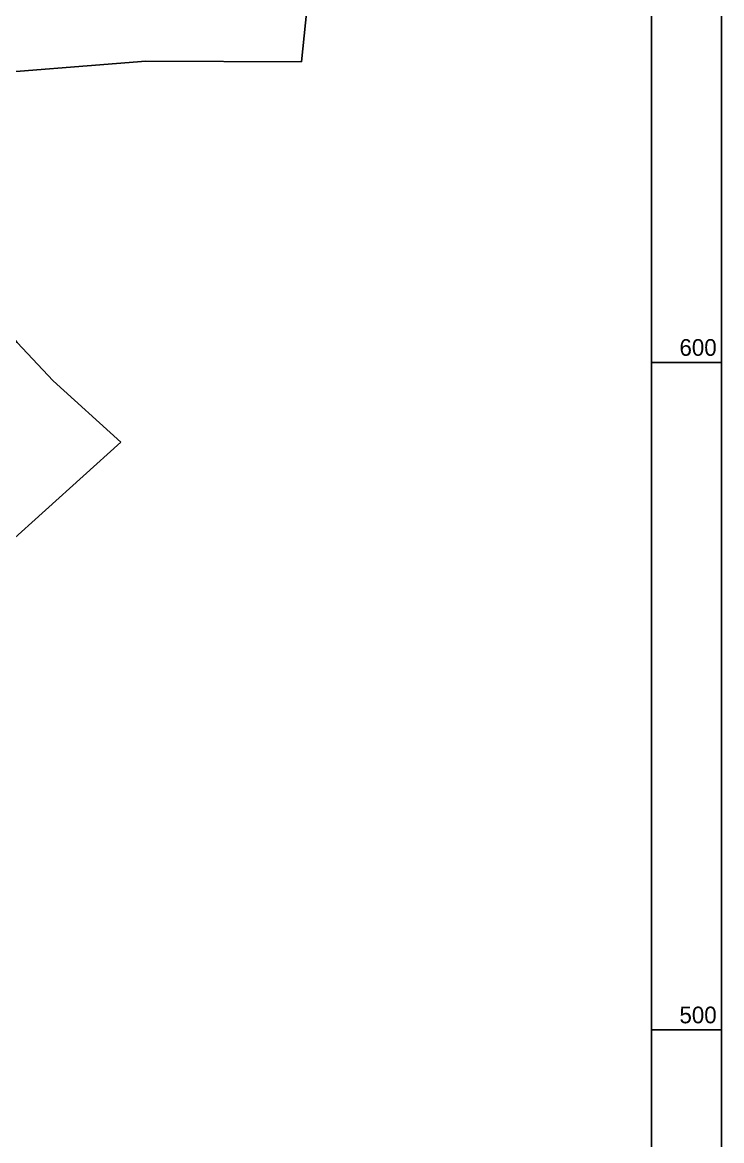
# Model space of a CAD drawing. Extents: x 550890 to 551618, y 1839259 to 1840146.
# Drawn here: x 551505.7 to 551610.5, y 1839483.4 to 1839651 of the extents above; entities that cross this region are included whole.
import ezdxf

# ---------------------------------------------------------------- set-up
doc = ezdxf.new("R2010")
doc.units = 0
for name, color, linetype in [('Level 10', 7, 'Continuous'), ('Level 23', 7, 'Continuous'), ('Level 63', 7, 'Continuous')]:
    doc.layers.add(name, color=color, linetype=linetype)

msp = doc.modelspace()

# ---------------------------------------------------------------- linework, layer by layer
at = {"layer": 'Level 10'}
for points in [[(551488.42, 1839641.1), (551496.54, 1839642.92), (551524.23, 1839645.13), (551547.53, 1839645.03)], [(551477.15, 1839527.27), (551489.25, 1839542.01), (551495.74, 1839551.89), (551498.68, 1839556.6), (551500.01, 1839559.2), (551500.85, 1839561.85), (551501.21, 1839566.68), (551501.11, 1839568.25), (551503.56, 1839572.78), (551520.48, 1839588.08)]]:
    msp.add_lwpolyline(points, dxfattribs=at)
at = {"layer": 'Level 23'}
for points in [[(551547.53, 1839645.03), (551551.03, 1839679.17), (551546.21, 1839681.51), (551519.35, 1839679.28)], [(551454.4, 1839594.48), (551457.82, 1839593.74), (551478.96, 1839602.8), (551495.68, 1839609.26), (551498.29, 1839609.07), (551500, 1839608.33), (551500.58, 1839608.08), (551504.93, 1839602.97), (551510.35, 1839597.24), (551520.48, 1839588.08)]]:
    msp.add_lwpolyline(points, dxfattribs=at)
at = {"layer": 'Level 63'}
msp.add_lwpolyline([(550889.5, 1840110.5), (551610.5, 1840110.5), (551610.5, 1839389.5), (550889.5, 1839389.5)], close=True, dxfattribs=at)
for points in [[(551383.96, 1840100), (551600, 1840100), (551600, 1839400), (550900, 1839400), (550900, 1840100), (551379.89, 1840100)], [(551600, 1839600), (551610.5, 1839600)], [(551600, 1839500), (551610.5, 1839500)]]:
    msp.add_lwpolyline(points, dxfattribs=at)

# ---------------------------------------------------------------- texts
for s, p in [('600', (551604.18, 1839601)), ('500', (551604.18, 1839501))]:
    msp.add_text(s, height=2.5, dxfattribs=at).set_placement(p)

doc.saveas('drawing.dxf')
